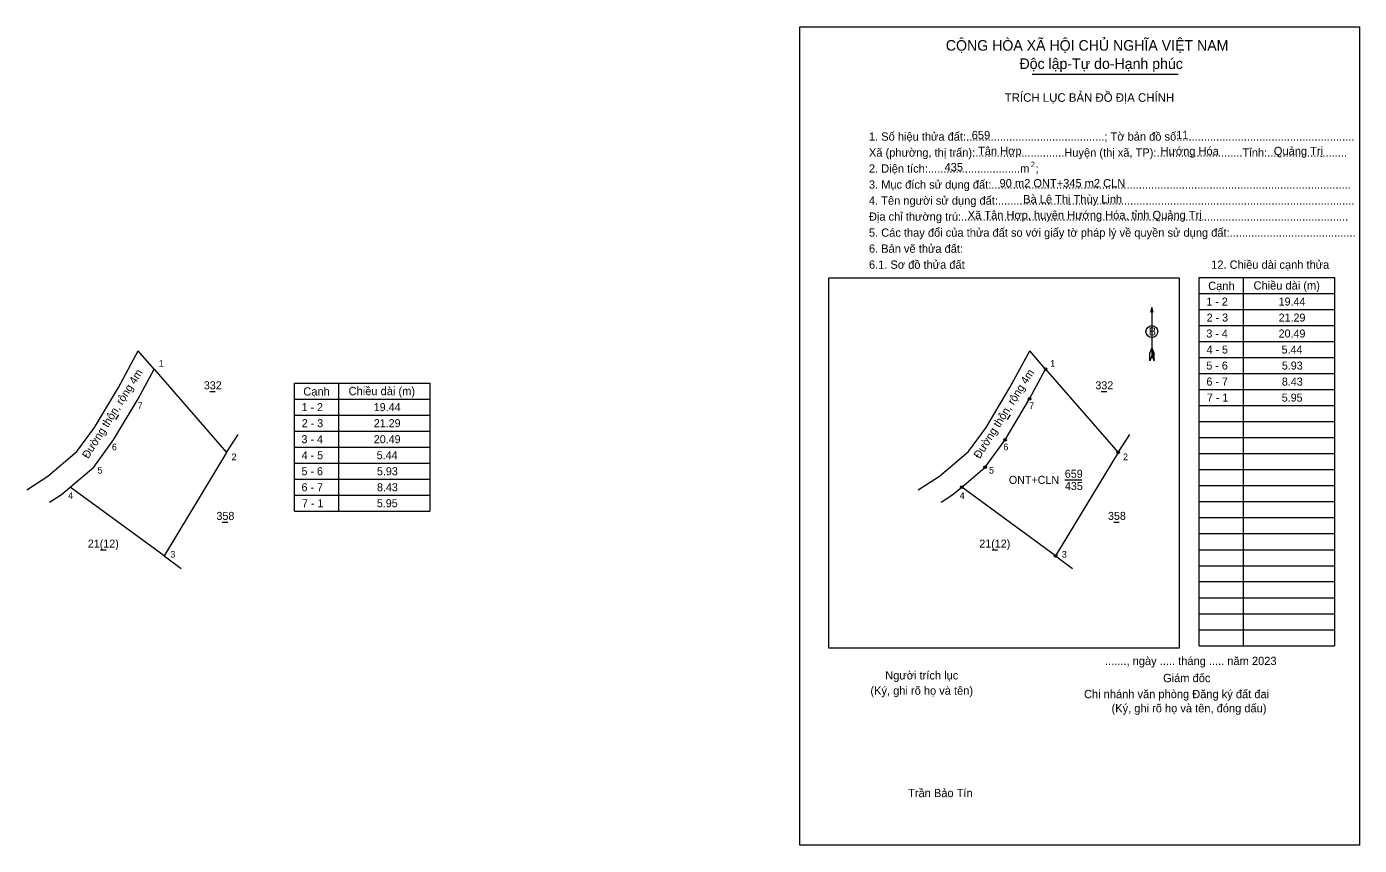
# Model space of a CAD drawing. Extents: x 551558 to 552160, y 1840946 to 1841090.
# Drawn here: x 551557.9 to 551792.6, y 1840946.1 to 1841090.2 of the extents above; entities that cross this region are included whole.
import ezdxf

# ---------------------------------------------------------------- set-up
doc = ezdxf.new("R2010")
doc.units = 0
for name, color, linetype in [('Level 1', 7, 'Continuous'), ('Level 10', 7, 'Continuous'), ('Level 11', 7, 'Continuous'), ('Level 13', 7, 'Continuous'), ('Level 2', 7, 'Continuous'), ('Level 23', 7, 'Continuous'), ('Level 27', 7, 'Continuous'), ('Level 36', 7, 'Continuous'), ('Level 5', 7, 'Continuous'), ('Level 52', 7, 'Continuous'), ('Level 6', 7, 'Continuous'), ('Level 9', 7, 'Continuous')]:
    doc.layers.add(name, color=color, linetype=linetype)

msp = doc.modelspace()

# ---------------------------------------------------------------- linework, layer by layer
at = {"layer": 'Level 1'}
for p, q in [((551694.05, 1841090.23), (551694.05, 1841090.23)), ((551699.15, 1841046.03), (551699.15, 1841046.03)), ((551699.15, 1841046.03), (551760.81, 1841046.03)), ((551699.15, 1840980.87), (551699.15, 1841046.03)), ((551760.81, 1841046.03), (551760.81, 1840980.87)), ((551772.12, 1841046.1), (551772.12, 1840981.27)), ((551764.37, 1841043.28), (551788.19, 1841043.28)), ((551756.02, 1841040.83), (551756.02, 1841032.31)), ((551764.37, 1841040.46), (551788.19, 1841040.46)), ((551764.37, 1841037.64), (551788.19, 1841037.64)), ((551764.37, 1841034.83), (551788.19, 1841034.83)), ((551755.65, 1841031.44), (551755.67, 1841032.85)), ((551756.02, 1841032.31), (551755.65, 1841031.44)), ((551756.02, 1841033.72), (551755.67, 1841032.85)), ((551756.02, 1841033.72), (551756.38, 1841032.85)), ((551756.02, 1841033.59), (551756.38, 1841032.72)), ((551756.02, 1841033.47), (551756.38, 1841032.6)), ((551756.02, 1841033.35), (551756.39, 1841032.47)), ((551756.02, 1841033.22), (551756.39, 1841032.35)), ((551756.02, 1841033.1), (551756.39, 1841032.22)), ((551756.02, 1841032.98), (551756.39, 1841032.09)), ((551756.02, 1841032.86), (551756.39, 1841031.96)), ((551756.02, 1841032.74), (551756.39, 1841031.84)), ((551756.02, 1841032.61), (551756.39, 1841031.71)), ((551756.02, 1841032.49), (551756.4, 1841031.59)), ((551756.02, 1841032.31), (551756.4, 1841031.44)), ((551756.4, 1841031.44), (551756.38, 1841032.85)), ((551764.37, 1841032.01), (551788.19, 1841032.01)), ((551764.37, 1841029.19), (551788.19, 1841029.19)), ((551764.37, 1841026.37), (551788.19, 1841026.37)), ((551764.37, 1841023.55), (551788.19, 1841023.55)), ((551764.37, 1841020.73), (551788.19, 1841020.73)), ((551764.37, 1841017.91), (551788.19, 1841017.91)), ((551764.37, 1841015.1), (551788.19, 1841015.1)), ((551764.37, 1841012.28), (551788.19, 1841012.28)), ((551764.37, 1841009.46), (551788.19, 1841009.46)), ((551764.37, 1841006.64), (551788.19, 1841006.64)), ((551764.37, 1841003.82), (551788.19, 1841003.82)), ((551764.37, 1841001), (551788.19, 1841001)), ((551764.37, 1840998.18), (551788.19, 1840998.18)), ((551764.37, 1840995.36), (551788.19, 1840995.36)), ((551764.37, 1840992.55), (551788.19, 1840992.55)), ((551764.37, 1840989.73), (551788.19, 1840989.73)), ((551764.37, 1840986.91), (551788.19, 1840986.91)), ((551764.37, 1840984.09), (551788.19, 1840984.09)), ((551760.81, 1840980.87), (551699.15, 1840980.87)), ((551760.13, 1840980.87), (551760.13, 1840980.87)), ((551764.37, 1840981.27), (551788.19, 1840981.27)), ((551792.55, 1840946.14), (551792.55, 1840946.14))]:
    msp.add_line(p, q, dxfattribs=at)
for points in [[(551764.37, 1840981.27), (551764.37, 1841046.1), (551788.19, 1841046.1), (551788.19, 1840981.27)], [(551756.27, 1841039.93), (551756.02, 1841040.83), (551755.78, 1841039.93)]]:
    msp.add_lwpolyline(points, dxfattribs=at)
msp.add_circle((551756.02, 1841036.57), 1.04, dxfattribs=at)
at = {"layer": 'Level 10'}
for p, q in [((551731.02, 1841026.71), (551734.51, 1841033.2)), ((551726.82, 1841019.71), (551731.02, 1841026.71)), ((551723.73, 1841015.45), (551726.82, 1841019.71)), ((551718.62, 1841011.13), (551723.73, 1841015.45)), ((551714.87, 1841008.73), (551718.62, 1841011.13))]:
    msp.add_line(p, q, dxfattribs=at)
msp.add_lwpolyline([(551750.07, 1841015.31), (551739.06, 1840997.09), (551722.53, 1841009.2), (551726.68, 1841012.71), (551730.16, 1841017.5), (551734.5, 1841024.73), (551737.31, 1841029.97)], close=True, dxfattribs=at)
at = {"layer": 'Level 11'}
for centre in [(551737.31, 1841029.97), (551734.5, 1841024.73), (551730.16, 1841017.5), (551750.07, 1841015.31), (551750.07, 1841015.31), (551726.68, 1841012.71), (551722.53, 1841009.2), (551739.06, 1840997.09)]:
    msp.add_circle(centre, 0.235, dxfattribs=at)
at = {"layer": 'Level 13'}
msp.add_line((551734.92, 1841081.9), (551760.64, 1841081.9), dxfattribs=at)
at = {"layer": 'Level 2'}
msp.add_lwpolyline([(551694.05, 1841090.23), (551792.55, 1841090.23), (551792.55, 1840946.14), (551694.05, 1840946.14)], close=True, dxfattribs=at)
at = {"layer": 'Level 23'}
msp.add_line((551718.91, 1841006.57), (551721, 1841007.9), dxfattribs=at)
for points in [[(551726.68, 1841012.71), (551730.16, 1841017.5), (551734.5, 1841024.73), (551737.31, 1841029.97)], [(551721, 1841007.9), (551722.53, 1841009.2), (551726.68, 1841012.71)]]:
    msp.add_lwpolyline(points, dxfattribs=at)
at = {"layer": 'Level 27'}
for p, q in [((551737.31, 1841029.97), (551734.51, 1841033.2)), ((551750.07, 1841015.31), (551752.11, 1841018.46)), ((551739.06, 1840997.09), (551742.07, 1840994.84))]:
    msp.add_line(p, q, dxfattribs=at)
at = {"layer": 'Level 5'}
for p, q in [((551574.05, 1841026.71), (551577.54, 1841033.2)), ((551580.35, 1841029.97), (551577.54, 1841033.2)), ((551612.8, 1841027.5), (551612.8, 1841004.95)), ((551569.85, 1841019.71), (551574.05, 1841026.71)), ((551590.14, 1841026.03), (551591.11, 1841026.03)), ((551605.05, 1841024.69), (551628.86, 1841024.69)), ((551573.62, 1841021.1), (551574.14, 1841021.93)), ((551605.05, 1841021.87), (551628.86, 1841021.87)), ((551566.76, 1841015.45), (551569.85, 1841019.71)), ((551593.1, 1841015.31), (551595.14, 1841018.46)), ((551605.05, 1841019.05), (551628.86, 1841019.05)), ((551561.65, 1841011.13), (551566.76, 1841015.45)), ((551605.05, 1841016.23), (551628.86, 1841016.23)), ((551605.05, 1841013.41), (551628.86, 1841013.41)), ((551557.9, 1841008.73), (551561.65, 1841011.13)), ((551605.05, 1841010.59), (551628.86, 1841010.59)), ((551561.94, 1841006.57), (551564.03, 1841007.9)), ((551605.05, 1841007.77), (551628.86, 1841007.77)), ((551605.05, 1841004.95), (551628.86, 1841004.95)), ((551592.34, 1841003.04), (551593.31, 1841003.04)), ((551570.92, 1840998.16), (551571.89, 1840998.16)), ((551582.09, 1840997.09), (551585.1, 1840994.84))]:
    msp.add_line(p, q, dxfattribs=at)
msp.add_lwpolyline([(551593.1, 1841015.31), (551582.09, 1840997.09), (551565.56, 1841009.2), (551569.71, 1841012.71), (551573.19, 1841017.5), (551577.53, 1841024.73), (551580.35, 1841029.97)], close=True, dxfattribs=at)
for points in [[(551569.71, 1841012.71), (551573.19, 1841017.5), (551577.53, 1841024.73), (551580.35, 1841029.97)], [(551605.05, 1841004.95), (551605.05, 1841027.5), (551628.86, 1841027.5), (551628.86, 1841004.95)], [(551564.03, 1841007.9), (551565.56, 1841009.2), (551569.71, 1841012.71)]]:
    msp.add_lwpolyline(points, dxfattribs=at)
at = {"layer": 'Level 9'}
for p, q in [((551747.11, 1841026.03), (551748.08, 1841026.03)), ((551730.59, 1841021.1), (551731.11, 1841021.93)), ((551740.71, 1841010.46), (551743.7, 1841010.46)), ((551749.31, 1841003.04), (551750.28, 1841003.04)), ((551727.89, 1840998.16), (551728.86, 1840998.16))]:
    msp.add_line(p, q, dxfattribs=at)

# ---------------------------------------------------------------- texts
at = {"layer": 'Level 1'}
for s, height, p in [('TRÍCH LỤC BẢN ĐỒ ĐỊA CHÍNH', 1.5033, (551730.12, 1841077.01)), ('1. Số hiệu thửa đất:.............................................; Tờ bản đồ số:.........................................................', 1.45629, (551706.2, 1841070.17)), ('Xã (phường, thị trấn):.............................Huyện (thị xã, TP):............................Tỉnh:..........................', 1.45629, (551706.2, 1841067.35)), ('2. Diện tích:..............................m  ;', 1.4563, (551706.2, 1841064.54)), ('2', 0.94, (551734.71, 1841065.52)), ('3. Mục đích sử dụng đất:.....................................................................................................................', 1.45629, (551706.2, 1841061.72)), ('4. Tên người sử dụng đất:....................................................................................................................', 1.45629, (551706.2, 1841058.9)), ('Địa chỉ thường trú:..............................................................................................................................', 1.45629, (551706.2, 1841056.08)), ('5. Các thay đổi của thửa đất so với giấy tờ pháp lý về quyền sử dụng đất:.........................................', 1.45629, (551706.2, 1841053.26)), ('6. Bản vẽ thửa đất:', 1.4563, (551706.2, 1841050.44)), ('6.1. Sơ đồ thửa đất', 1.4563, (551706.2, 1841047.62)), ('12. Chiều dài cạnh thửa', 1.4563, (551766.46, 1841047.62)), ('Cạnh', 1.456, (551765.94, 1841043.89)), ('Chiều dài (m)', 1.4563, (551773.92, 1841043.96)), ('B', 1.41, (551755.5, 1841035.89)), ('......., ngày ..... tháng ..... năm 2023', 1.4563, (551747.77, 1840977.87)), ('Người trích lục', 1.4563, (551709.07, 1840975.33)), ('Giám đốc', 1.456, (551758, 1840974.86)), ('(Ký, ghi rõ họ và tên)', 1.4563, (551706.46, 1840972.65)), ('Chi nhánh văn phòng Đăng ký đất đai', 1.4563, (551744.07, 1840972.04)), ('(Ký, ghi rõ họ và tên, đóng dấu)', 1.4563, (551748.92, 1840969.55)), ('Trần Bảo Tín', 1.4563, (551713.1, 1840954.62))]:
    msp.add_text(s, height=height, dxfattribs=at).set_placement(p)
at = {"layer": 'Level 13'}
for s, height, p in [('CỘNG HÒA XÃ HỘI CHỦ NGHĨA VIỆT NAM', 1.8603, (551719.74, 1841086.01)), ('Độc lập-Tự do-Hạnh phúc', 1.8603, (551732.71, 1841082.79)), ('ONT+CLN', 1.409, (551730.84, 1841009.76)), ('659', 1.409, (551740.69, 1841010.84)), ('435', 1.409, (551740.71, 1841008.68))]:
    msp.add_text(s, height=height, dxfattribs=at).set_placement(p)
at = {"layer": 'Level 36'}
msp.add_text('Đường thôn, rộng 4m', height=1.4093, rotation=57.7266, dxfattribs=at).set_placement((551725.71, 1841014.08))
for s, p in [('332', (551746.07, 1841026.41)), ('358', (551748.29, 1841003.42)), ('21(12)', (551725.64, 1840998.54))]:
    msp.add_text(s, height=1.409, dxfattribs=at).set_placement(p)
at = {"layer": 'Level 5'}
msp.add_text('Đường thôn, rộng 4m', height=1.4093, rotation=57.7266, dxfattribs=at).set_placement((551568.74, 1841014.08))
for s, height, p in [('1', 1.17, (551581.15, 1841030.37)), ('332', 1.409, (551589.1, 1841026.41)), ('Cạnh', 1.456, (551606.61, 1841025.3)), ('Chiều dài (m)', 1.4563, (551614.59, 1841025.37)), ('7', 1.17, (551577.44, 1841022.95)), ('1 - 2', 1.409, (551606.3, 1841022.56)), ('19.44', 1.409, (551619.01, 1841022.56)), ('2 - 3', 1.409, (551606.34, 1841019.74)), ('21.29', 1.409, (551619.02, 1841019.74)), ('3 - 4', 1.409, (551606.29, 1841016.92)), ('20.49', 1.409, (551619.02, 1841016.92)), ('6', 1.17, (551572.91, 1841015.68)), ('4 - 5', 1.409, (551606.32, 1841014.1)), ('5.44', 1.409, (551619.53, 1841014.1)), ('2', 1.17, (551593.98, 1841013.93)), ('5', 1.17, (551570.37, 1841011.57)), ('5 - 6', 1.409, (551606.29, 1841011.28)), ('5.93', 1.409, (551619.58, 1841011.28)), ('6 - 7', 1.409, (551606.3, 1841008.46)), ('8.43', 1.409, (551619.58, 1841008.46)), ('4', 1.17, (551565.21, 1841007.11)), ('7 - 1', 1.409, (551606.38, 1841005.65)), ('5.95', 1.409, (551619.56, 1841005.65)), ('358', 1.409, (551591.32, 1841003.42)), ('21(12)', 1.409, (551568.67, 1840998.54)), ('3', 1.17, (551583.2, 1840996.79))]:
    msp.add_text(s, height=height, dxfattribs=at).set_placement(p)
at = {"layer": 'Level 52'}
for s, p in [('1 - 2', (551765.62, 1841041.15)), ('19.44', (551778.34, 1841041.15)), ('2 - 3', (551765.67, 1841038.33)), ('21.29', (551778.34, 1841038.33)), ('3 - 4', (551765.62, 1841035.52)), ('20.49', (551778.34, 1841035.52)), ('4 - 5', (551765.65, 1841032.7)), ('5.44', (551778.86, 1841032.7)), ('5 - 6', (551765.62, 1841029.88)), ('5.93', (551778.91, 1841029.88)), ('6 - 7', (551765.63, 1841027.06)), ('8.43', (551778.91, 1841027.06)), ('7 - 1', (551765.71, 1841024.24)), ('5.95', (551778.89, 1841024.24))]:
    msp.add_text(s, height=1.409, dxfattribs=at).set_placement(p)
at = {"layer": 'Level 6'}
for s, height, p in [('659', 1.456, (551724.3, 1841070.43)), ('11', 1.456, (551760.31, 1841070.45)), ('Tân Hợp', 1.456, (551725.42, 1841067.63)), ('Hướng Hóa', 1.456, (551757.54, 1841067.61)), ('Quảng Trị', 1.456, (551777.5, 1841067.62)), ('435', 1.456, (551719.52, 1841064.79)), ('90 m2 ONT+345 m2 CLN', 1.4563, (551729.2, 1841061.96)), ('Bà Lê Thị Thùy Linh', 1.4563, (551733.36, 1841059.15)), ('Xã Tân Hợp, huyện Hướng Hóa, tỉnh Quảng Trị', 1.4563, (551723.59, 1841056.35))]:
    msp.add_text(s, height=height, dxfattribs=at).set_placement(p)
at = {"layer": 'Level 9'}
for s, p in [('1', (551738.12, 1841030.37)), ('7', (551734.41, 1841022.95)), ('6', (551729.88, 1841015.68)), ('2', (551750.95, 1841013.93)), ('5', (551727.34, 1841011.57)), ('4', (551722.18, 1841007.11)), ('3', (551740.17, 1840996.79))]:
    msp.add_text(s, height=1.17, dxfattribs=at).set_placement(p)

doc.saveas('drawing.dxf')
